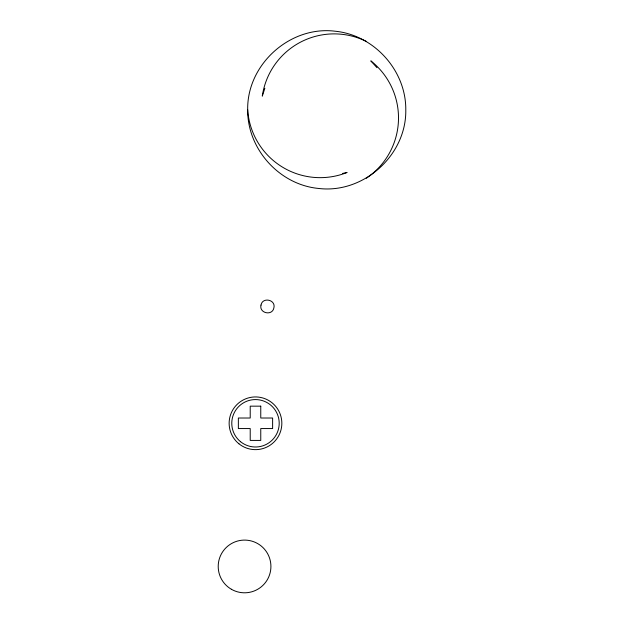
<?xml version="1.0" encoding="UTF-8"?>
<svg xmlns="http://www.w3.org/2000/svg" width="624" height="624" viewBox="0 0 624 624"><rect width="100%" height="100%" fill="white"/><g stroke="black" fill="none" stroke-linecap="round" stroke-linejoin="round"><path stroke-width="0.94" d="M247.681 109.824C246.862 64.483 289.996 25.646 334.994 31.2C374.111 34.96 406.138 70.528 405.787 109.824C406.606 155.158 363.472 193.994 318.466 188.44C279.357 184.688 247.322 149.113 247.681 109.824A72.626 72.626 0 0 0 347.092 172.474L342.599 173.433M264.849 88.265L262.291 96.127A72.626 72.626 0 0 1 366.257 41.356M376.958 67.688L370.812 60.863A72.626 72.626 0 0 1 366.257 178.285M260.996 305.097C258.89 313.31 272.47 316.196 273.889 307.835C275.995 299.614 262.415 296.728 260.996 305.097M260.762 406.162L250.216 406.162L250.216 418.018L238.36 418.018L238.36 428.555L250.216 428.555L250.216 440.419L260.762 440.419L260.762 428.555L272.618 428.555L272.618 418.018L260.762 418.018L260.762 406.162M238.906 443.765A26.348 26.348 0 0 0 281.518 427.409A26.348 26.348 0 0 0 246.043 398.689A26.348 26.348 0 0 0 238.906 443.765M240.568 441.722A23.72 23.72 0 0 0 278.912 426.995A23.72 23.72 0 0 0 246.995 401.146A23.72 23.72 0 0 0 240.568 441.722M231.387 589.267A26.348 26.348 0 0 0 270.917 566.452A26.348 26.348 0 0 0 231.387 543.629A26.348 26.348 0 0 0 231.387 589.267"/></g></svg>
